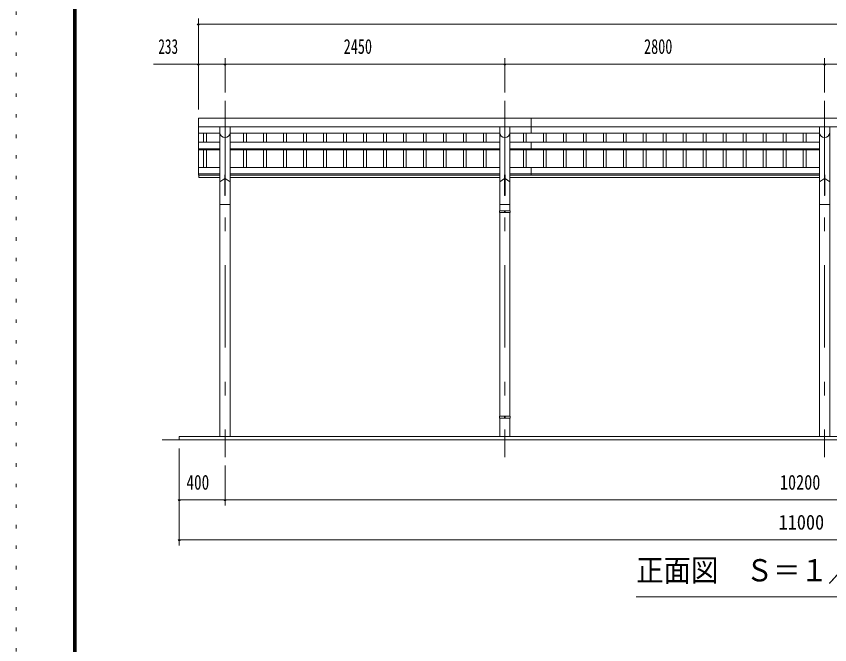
# Model space of a CAD drawing. Units: millimetres, scale not verified, with parts at other scales. Extents: x -25414 to 25419, y -10500 to 10500.
# Drawn here: x -4281 to 2842, y 0 to 5507 of the extents above; entities that cross this region are included whole.
import ezdxf
from ezdxf.enums import TextEntityAlignment as Align

# ---------------------------------------------------------------- set-up
doc = ezdxf.new("R2010")
doc.units = ezdxf.units.MM
doc.header["$LTSCALE"] = 60
doc.linetypes.add('USER3', pattern=[24, 12, -5, 2, -5])
doc.linetypes.add('USER4', pattern=[3, 0.5, -2.5])
for name, color, linetype, lineweight in [('0-2_1-05BOLD', 7, 'Continuous', 18), ('0-3_1-25CENTER', 3, 'USER3', 18), ('0-4_1-45THIN', 4, 'Continuous', 18), ('0-5_1-55DIM', 3, 'Continuous', 18), ('0-C_F-F1PAPER', 5, 'Continuous', 18), ('0-D_F-E_J_ADD', 5, 'USER4', 18)]:
    doc.layers.add(name, color=color, linetype=linetype, lineweight=lineweight)
doc.styles.add('ＭＳ ゴシック', font='')
doc.styles.get('ＭＳ ゴシック').set_extended_font_data('MS Gothic')

msp = doc.modelspace()

# ---------------------------------------------------------------- linework, layer by layer
at = {"layer": '0-2_1-05BOLD'}
for p, q in [((227.1, 4614.67), (227.1, 4482.27)), ((-2685.91, 4537.52), (7980.09, 4537.52)), ((-2497.46, 4537.52), (-2497.46, 1824.67)), ((-2408.36, 4537.52), (-2408.36, 1824.67)), ((-47.46, 4537.52), (-47.46, 3802.67)), ((41.65, 4537.52), (41.65, 3802.67)), ((2752.54, 4537.52), (2752.54, 1824.67)), ((2841.64, 4537.52), (2841.64, 1824.67)), ((-2497.46, 4482.27), (-2685.91, 4482.27)), ((-47.46, 4482.27), (-2408.35, 4482.27)), ((2752.54, 4482.27), (41.65, 4482.27)), ((-2685.91, 4402.96), (-2497.46, 4402.96)), ((-2685.91, 4345.26), (-2497.46, 4345.26)), ((-2408.35, 4402.96), (-47.46, 4402.96)), ((-2408.35, 4345.26), (-47.46, 4345.26)), ((41.65, 4402.96), (2752.54, 4402.96)), ((41.65, 4345.26), (2752.54, 4345.26)), ((227.1, 4402.96), (227.1, 4337.03)), ((-2685.91, 4337.03), (-2497.46, 4337.03)), ((-2408.35, 4337.03), (-47.46, 4337.03)), ((41.65, 4337.03), (2752.54, 4337.03)), ((-2497.46, 4182.45), (-2685.91, 4182.45)), ((-47.46, 4182.45), (-2408.35, 4182.45)), ((2752.54, 4182.45), (41.65, 4182.45)), ((227.1, 4182.45), (227.1, 4115.47)), ((-2497.46, 4127.34), (-2685.91, 4127.34)), ((-2497.45, 4115.47), (-2685.91, 4115.47)), ((-2680.91, 4115.47), (-2680.91, 4094.67)), ((-2497.45, 4094.67), (-2680.91, 4094.67)), ((-2497.46, 4057.25), (-2455.16, 4085.19)), ((-2455.16, 4117.89), (-2455.16, 3937.25)), ((-2450.66, 4117.89), (-2455.16, 4117.89)), ((-2450.66, 4117.89), (-2450.66, 3937.25)), ((-2450.66, 4085.19), (-2408.36, 4057.25)), ((-47.46, 4127.34), (-2408.35, 4127.34)), ((-47.46, 4115.47), (-2408.35, 4115.47)), ((-47.46, 4094.67), (-2408.35, 4094.67)), ((-47.46, 4057.25), (-5.16, 4085.19)), ((-5.16, 4117.89), (-5.16, 3937.25)), ((-0.66, 4117.89), (-5.16, 4117.89)), ((-0.66, 4117.89), (-0.66, 3937.25)), ((-0.66, 4085.19), (41.64, 4057.25)), ((2752.54, 4127.34), (41.65, 4127.34)), ((2752.54, 4115.47), (41.65, 4115.47)), ((2752.54, 4094.67), (41.65, 4094.67)), ((2752.54, 4057.25), (2794.84, 4085.19)), ((2799.34, 4117.89), (2799.34, 3937.25)), ((2799.34, 4085.19), (2841.64, 4057.25)), ((-2450.66, 3937.25), (-2455.16, 3937.25)), ((-0.66, 3937.25), (-5.16, 3937.25)), ((2799.34, 3937.25), (2794.84, 3937.25)), ((-2408.36, 3856.67), (-2497.46, 3856.67)), ((41.64, 3856.67), (-47.46, 3856.67)), ((2841.64, 3856.67), (2752.54, 3856.67)), ((-49.06, 3802.67), (-49.06, 3786.67)), ((43.25, 3802.67), (-49.06, 3802.67)), ((-47.46, 3786.67), (-47.46, 2002.67)), ((-5.96, 3802.67), (-5.96, 3786.67)), ((-5.96, 3794.67), (0.14, 3794.67)), ((0.14, 3802.67), (0.14, 3786.67)), ((41.64, 3786.67), (41.64, 2002.67)), ((-5.96, 2002.67), (-5.96, 1986.67)), ((-5.96, 1994.67), (0.14, 1994.67)), ((0.14, 2002.67), (0.14, 1986.67)), ((43.25, 2002.67), (43.25, 1986.67)), ((43.25, 1986.67), (-49.06, 1986.67)), ((-47.46, 1986.67), (-47.46, 1824.67)), ((41.64, 1986.67), (41.64, 1824.67)), ((8297.09, 1794.67), (-3002.9, 1794.67)), ((-2852.91, 1824.67), (-2852.91, 1794.67)), ((8147.09, 1824.67), (-2852.91, 1824.67))]:
    msp.add_line(p, q, dxfattribs=at)
for points in [[(7980.09, 4614.67), (-2685.91, 4614.67), (-2685.91, 4115.47)], [(2799.34, 4117.89), (2794.84, 4117.89), (2794.84, 3937.25)], [(43.25, 3802.67), (43.25, 3786.67), (-49.06, 3786.67)], [(43.25, 2002.67), (-49.06, 2002.67), (-49.06, 1986.67)]]:
    msp.add_lwpolyline(points, dxfattribs=at)
for centre in [(-2452.91, 4489.22), (-2.91, 4489.22), (2797.09, 4489.22)]:
    msp.add_arc(centre, 44.55, 180, 0, dxfattribs=at)
at = {"layer": '0-3_1-25CENTER'}
for p, q in [((-2452.91, 4764.67), (-2452.91, 1644.67)), ((-2.91, 4764.67), (-2.91, 1644.67)), ((2797.09, 4764.67), (2797.09, 1644.67))]:
    msp.add_line(p, q, dxfattribs=at)
at = {"layer": '0-4_1-45THIN'}
for p, q in [((-2640.4, 4482.27), (-2640.4, 4402.96)), ((-2615.4, 4482.27), (-2615.4, 4402.96)), ((-2290.4, 4482.27), (-2290.4, 4402.96)), ((-2265.4, 4482.27), (-2265.4, 4402.96)), ((-2115.4, 4482.27), (-2115.4, 4402.96)), ((-2090.4, 4482.27), (-2090.4, 4402.96)), ((-1940.4, 4482.27), (-1940.4, 4402.96)), ((-1915.4, 4482.27), (-1915.4, 4402.96)), ((-1765.4, 4482.27), (-1765.4, 4402.96)), ((-1740.4, 4482.27), (-1740.4, 4402.96)), ((-1590.4, 4482.27), (-1590.4, 4402.96)), ((-1565.4, 4482.27), (-1565.4, 4402.96)), ((-1415.4, 4482.27), (-1415.4, 4402.96)), ((-1390.4, 4482.27), (-1390.4, 4402.96)), ((-1240.4, 4482.27), (-1240.4, 4402.96)), ((-1215.4, 4482.27), (-1215.4, 4402.96)), ((-1065.4, 4482.27), (-1065.4, 4402.96)), ((-1040.4, 4482.27), (-1040.4, 4402.96)), ((-890.4, 4482.27), (-890.4, 4402.96)), ((-865.4, 4482.27), (-865.4, 4402.96)), ((-715.41, 4482.27), (-715.41, 4402.96)), ((-690.4, 4482.27), (-690.4, 4402.96)), ((-540.4, 4482.27), (-540.4, 4402.96)), ((-515.4, 4482.27), (-515.4, 4402.96)), ((-365.4, 4482.27), (-365.4, 4402.96)), ((-340.4, 4482.27), (-340.4, 4402.96)), ((-190.4, 4482.27), (-190.4, 4402.96)), ((-165.4, 4482.27), (-165.4, 4402.96)), ((159.6, 4482.27), (159.6, 4402.96)), ((184.6, 4482.27), (184.6, 4402.96)), ((334.6, 4482.27), (334.6, 4402.96)), ((359.6, 4482.27), (359.6, 4402.96)), ((509.6, 4482.27), (509.6, 4402.96)), ((534.6, 4482.27), (534.6, 4402.96)), ((684.6, 4482.27), (684.6, 4402.96)), ((709.6, 4482.27), (709.6, 4402.96)), ((859.6, 4482.27), (859.6, 4402.96)), ((884.6, 4482.27), (884.6, 4402.96)), ((1034.6, 4482.27), (1034.6, 4402.96)), ((1059.6, 4482.27), (1059.6, 4402.96)), ((1209.6, 4482.27), (1209.6, 4402.96)), ((1234.6, 4482.27), (1234.6, 4402.96)), ((1384.6, 4482.27), (1384.6, 4402.96)), ((1409.6, 4482.27), (1409.6, 4402.96)), ((1559.6, 4482.27), (1559.6, 4402.96)), ((1584.6, 4482.27), (1584.6, 4402.96)), ((1734.6, 4482.27), (1734.6, 4402.96)), ((1759.6, 4482.27), (1759.6, 4402.96)), ((1909.6, 4482.27), (1909.6, 4402.96)), ((1934.6, 4482.27), (1934.6, 4402.96)), ((2084.6, 4482.27), (2084.6, 4402.96)), ((2109.6, 4482.27), (2109.6, 4402.96)), ((2259.6, 4482.27), (2259.6, 4402.96)), ((2284.6, 4482.27), (2284.6, 4402.96)), ((2434.6, 4482.27), (2434.6, 4402.96)), ((2459.6, 4482.27), (2459.6, 4402.96)), ((2609.59, 4482.27), (2609.59, 4402.96)), ((2634.6, 4482.27), (2634.6, 4402.96)), ((-2640.4, 4337.03), (-2640.4, 4182.45)), ((-2615.4, 4337.03), (-2615.4, 4182.45)), ((-2290.4, 4337.03), (-2290.4, 4182.45)), ((-2265.4, 4337.03), (-2265.4, 4182.45)), ((-2115.4, 4337.03), (-2115.4, 4182.45)), ((-2090.4, 4337.03), (-2090.4, 4182.45)), ((-1940.4, 4337.03), (-1940.4, 4182.45)), ((-1915.4, 4337.03), (-1915.4, 4182.45)), ((-1765.4, 4337.03), (-1765.4, 4182.45)), ((-1740.4, 4337.03), (-1740.4, 4182.45)), ((-1590.4, 4337.03), (-1590.4, 4182.45)), ((-1565.4, 4337.03), (-1565.4, 4182.45)), ((-1415.4, 4337.03), (-1415.4, 4182.45)), ((-1390.4, 4337.03), (-1390.4, 4182.45)), ((-1240.4, 4337.03), (-1240.4, 4182.45)), ((-1215.4, 4337.03), (-1215.4, 4182.45)), ((-1065.4, 4337.03), (-1065.4, 4182.45)), ((-1040.4, 4337.03), (-1040.4, 4182.45)), ((-890.4, 4337.03), (-890.4, 4182.45)), ((-865.4, 4337.03), (-865.4, 4182.45)), ((-715.41, 4337.03), (-715.41, 4182.45)), ((-690.4, 4337.03), (-690.4, 4182.45)), ((-540.4, 4337.03), (-540.4, 4182.45)), ((-515.4, 4337.03), (-515.4, 4182.45)), ((-365.4, 4337.03), (-365.4, 4182.45)), ((-340.4, 4337.03), (-340.4, 4182.45)), ((-190.4, 4337.03), (-190.4, 4182.45)), ((-165.4, 4337.03), (-165.4, 4182.45)), ((159.6, 4337.03), (159.6, 4182.45)), ((184.6, 4337.03), (184.6, 4182.45)), ((334.6, 4337.03), (334.6, 4182.45)), ((359.6, 4337.03), (359.6, 4182.45)), ((509.6, 4337.03), (509.6, 4182.45)), ((534.6, 4337.03), (534.6, 4182.45)), ((684.6, 4337.03), (684.6, 4182.45)), ((709.6, 4337.03), (709.6, 4182.45)), ((859.6, 4337.03), (859.6, 4182.45)), ((884.6, 4337.03), (884.6, 4182.45)), ((1034.6, 4337.03), (1034.6, 4182.45)), ((1059.6, 4337.03), (1059.6, 4182.45)), ((1209.6, 4337.03), (1209.6, 4182.45)), ((1234.6, 4337.03), (1234.6, 4182.45)), ((1384.6, 4337.03), (1384.6, 4182.45)), ((1409.6, 4337.03), (1409.6, 4182.45)), ((1559.6, 4337.03), (1559.6, 4182.45)), ((1584.6, 4337.03), (1584.6, 4182.45)), ((1734.6, 4337.03), (1734.6, 4182.45)), ((1759.6, 4337.03), (1759.6, 4182.45)), ((1909.6, 4337.03), (1909.6, 4182.45)), ((1934.6, 4337.03), (1934.6, 4182.45)), ((2084.6, 4337.03), (2084.6, 4182.45)), ((2109.6, 4337.03), (2109.6, 4182.45)), ((2259.6, 4337.03), (2259.6, 4182.45)), ((2284.6, 4337.03), (2284.6, 4182.45)), ((2434.6, 4337.03), (2434.6, 4182.45)), ((2459.6, 4337.03), (2459.6, 4182.45)), ((2609.59, 4337.03), (2609.59, 4182.45)), ((2634.6, 4337.03), (2634.6, 4182.45))]:
    msp.add_line(p, q, dxfattribs=at)
at = {"layer": '0-5_1-55DIM'}
for p, q in [((-2685.91, 4689.67), (-2685.91, 5488.67)), ((-2675.91, 5438.67), (-2695.91, 5438.67)), ((-2685.91, 5438.67), (7980.09, 5438.67)), ((-2452.91, 4839.67), (-2452.91, 5138.67)), ((-2.91, 4839.67), (-2.91, 5138.67)), ((2797.09, 4839.67), (2797.09, 5138.67)), ((-3078.41, 5088.67), (8372.59, 5088.67)), ((-2675.91, 5088.67), (-2695.91, 5088.67)), ((-2442.91, 5088.67), (-2462.91, 5088.67)), ((7.09, 5088.67), (-12.91, 5088.67)), ((2807.09, 5088.67), (2787.09, 5088.67)), ((-2852.91, 1719.67), (-2852.91, 869.67)), ((-2452.9, 1569.67), (-2452.9, 1219.67)), ((-2842.9, 1269.67), (-2862.9, 1269.67)), ((-2852.91, 1269.67), (8147.09, 1269.67)), ((-2442.9, 1269.67), (-2462.9, 1269.67)), ((-2842.9, 919.67), (-2862.9, 919.67)), ((-2852.91, 919.67), (8147.09, 919.67)), ((1147.09, 419.67), (4147.09, 419.67))]:
    msp.add_line(p, q, dxfattribs=at)
for centre in [(-2685.91, 5438.67), (-2685.91, 5088.67), (-2452.91, 5088.67), (-2.91, 5088.67), (2797.09, 5088.67), (-2852.9, 1269.67), (-2452.9, 1269.67), (-2852.9, 919.67)]:
    msp.add_arc(centre, 10, 180, 0, dxfattribs=at)
at = {"layer": '0-C_F-F1PAPER'}
for p, q in [((-3780.57, 10100), (-3780.57, -10000)), ((-3778.07, 10097.5), (-3778.07, -9997.5)), ((-3775.57, 10095), (-3775.57, -9995)), ((-3770.57, 10090), (-3770.57, -9990)), ((-3765.57, 10085), (-3765.57, -9985)), ((-3755.57, 10075), (-3755.57, -9975))]:
    msp.add_line(p, q, dxfattribs=at)
for points in [[(-3773.07, 10092.5), (-3773.07, -9992.5), (24911.93, -9992.5), (24911.93, 10092.5)], [(-3768.07, 10087.5), (-3768.07, -9987.5), (24906.93, -9987.5), (24906.93, 10087.5)], [(-3763.07, 10082.5), (-3763.07, -9982.5), (24901.93, -9982.5), (24901.93, 10082.5)], [(-3760.57, 10080), (-3760.57, -9980), (24899.43, -9980), (24899.43, 10080)], [(-3758.07, 10077.5), (-3758.07, -9977.5), (24896.93, -9977.5), (24896.93, 10077.5)]]:
    msp.add_lwpolyline(points, dxfattribs=at)
at = {"layer": '0-D_F-E_J_ADD'}
msp.add_line((-4280.57, -10500), (-4280.57, 10500), dxfattribs=at)

# ---------------------------------------------------------------- texts
at = {"layer": '0-5_1-55DIM', "color": 7, "style": 'ＭＳ ゴシック'}
for s, height, width, p in [('233', 130.2, 0.65, (-3036.58, 5138.67)), ('2450', 130.2, 0.7, (-1413.92, 5138.67)), ('2800', 130.2, 0.7, (1215.82, 5138.67)), ('400', 130.2, 0.75, (-2790.53, 1319.67)), ('10200', 130.2, 0.8, (2405.36, 1319.67)), ('11000', 130.2, 0.9, (2394.05, 969.67)), ('正面図\u3000Ｓ＝１／５０', 195.4, 0.9, (1147.09, 496.31))]:
    msp.add_text(s, height=height, dxfattribs=dict(at, width=width)).set_placement(p, align=Align.BOTTOM_LEFT)

doc.saveas('drawing.dxf')
